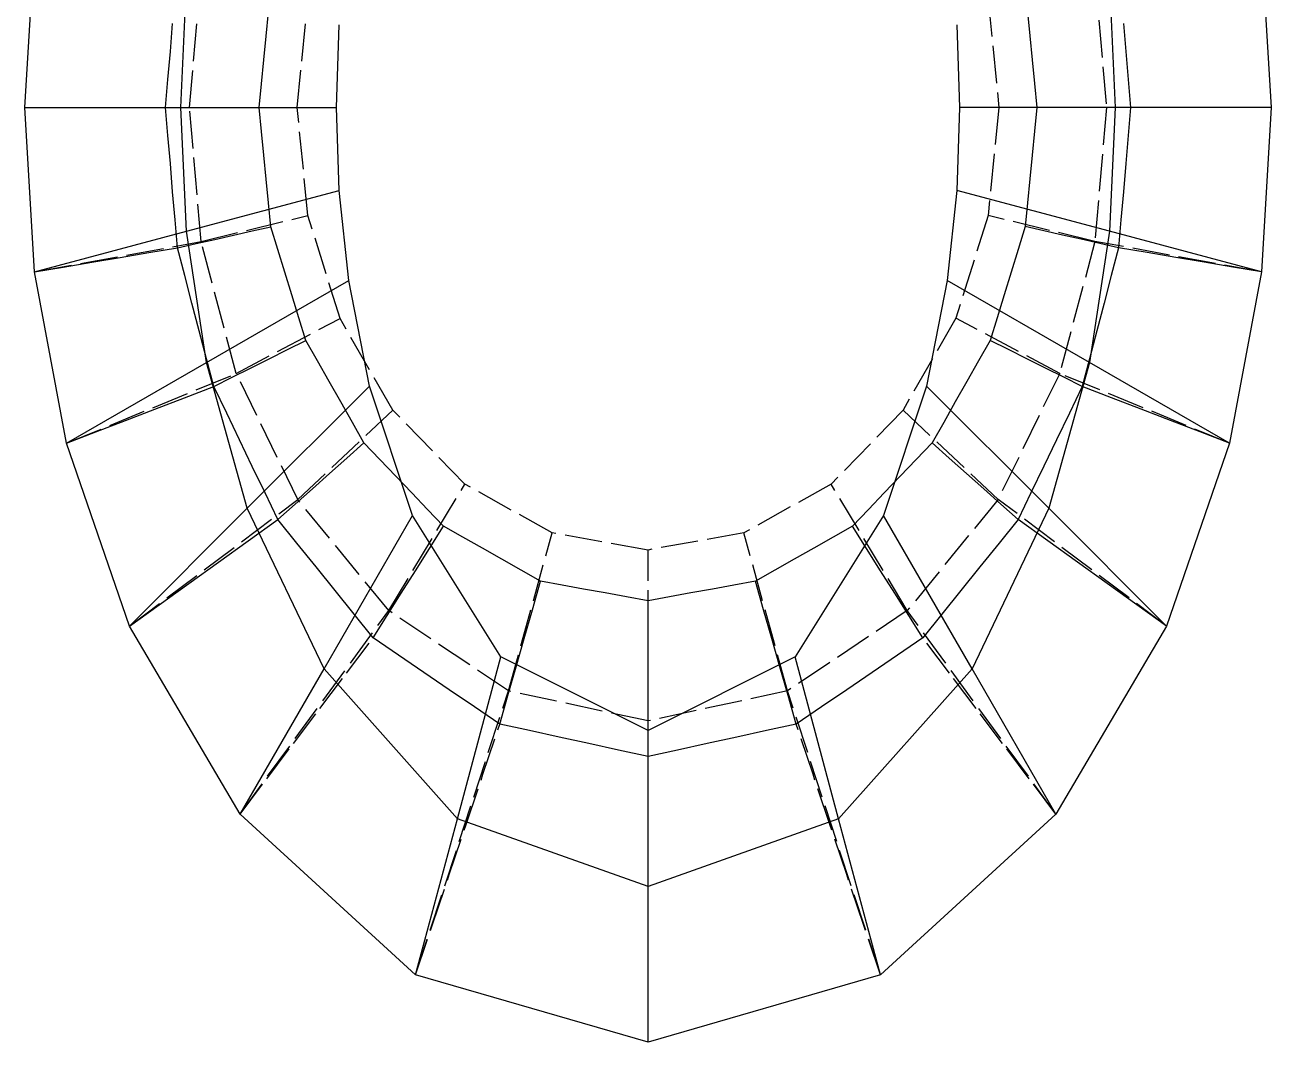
# Model space of a CAD drawing. Header units: millimetres. Extents: x -100 to 100, y -150 to 150.
# Drawn here: x -100 to 100, y -150 to 13.3 of the extents above; entities that cross this region are included whole.
import ezdxf

# ---------------------------------------------------------------- set-up
doc = ezdxf.new("R2010")
doc.units = ezdxf.units.MM
doc.header["$LTSCALE"] = 0.5
doc.linetypes.add('ACAD_ISO02W100', pattern=[15, 12, -3])
for name, color, linetype in [('FRAMES', 1, 'ACAD_ISO02W100'), ('inner_down', 3, 'Continuous'), ('inner_upper', 2, 'Continuous'), ('mid_down', 6, 'Continuous'), ('mid_upper', 5, 'Continuous'), ('perimeter', 1, 'Continuous'), ('radius_down', 8, 'Continuous'), ('radius_upper', 4, 'Continuous'), ('radius_web', 7, 'Continuous')]:
    doc.layers.add(name, color=color, linetype=linetype)
doc.layers.get('0').off()

# ---------------------------------------------------------------- blocks, each defined once
blk = doc.blocks.new('sap0ut')
at = {"layer": 'FRAMES'}
for p, q in [((-73.57, 0.01, -11.93), (-71.73, 21.5, -11.93)), ((-73.57, 0.01, -0.45), (-71.73, 21.5, -0.45)), ((71.74, 21.51, -11.93), (73.57, 0.02, -11.93)), ((71.74, 21.51, -0.45), (73.57, 0.02, -0.45)), ((-56.3, 0.02, -16.07), (-54.57, 17.36, -16.07)), ((-56.3, 0.02, -0.43), (-54.57, 17.36, -0.43)), ((54.59, 17.37, -16.07), (56.31, 0.03, -16.07)), ((54.59, 17.37, -0.43), (56.31, 0.03, -0.43)), ((-100, 0), (-73.57, 0.01, -11.93)), ((-100, 0), (-73.57, 0.01, -0.45)), ((-73.57, 0.01, -11.93), (-56.3, 0.02, -16.07)), ((-73.57, 0.01, -0.45), (-56.3, 0.02, -0.43)), ((-71.73, -21.48, -11.93), (-73.57, 0.01, -11.93)), ((-71.73, -21.48, -0.45), (-73.57, 0.01, -0.45)), ((-73.57, 0.01, -11.93), (-73.57, 0.01, -0.45)), ((-54.57, -17.32, -16.07), (-56.3, 0.02, -16.07)), ((-54.57, -17.32, -0.43), (-56.3, 0.02, -0.43)), ((-56.3, 0.02, -16.07), (-56.3, 0.02, -0.43)), ((56.31, 0.03, -16.07), (54.58, -17.31, -16.07)), ((56.31, 0.03, -0.43), (54.58, -17.31, -0.43)), ((73.57, 0.02, -11.93), (56.31, 0.03, -16.07)), ((56.31, 0.03, -16.07), (56.31, 0.03, -0.43)), ((73.57, 0.02, -0.45), (56.31, 0.03, -0.43)), ((73.57, 0.02, -11.93), (71.74, -21.47, -11.93)), ((73.57, 0.02, -0.45), (71.74, -21.47, -0.45)), ((100, 0), (73.57, 0.02, -11.93)), ((73.57, 0.02, -11.93), (73.57, 0.02, -0.45)), ((100, 0), (73.57, 0.02, -0.45)), ((-71.73, -21.48, -11.93), (-54.57, -17.32, -16.07)), ((-71.73, -21.48, -0.45), (-54.57, -17.32, -0.43)), ((-49.42, -33.83, -16.07), (-54.57, -17.32, -16.07)), ((-49.42, -33.83, -0.43), (-54.57, -17.32, -0.43)), ((-54.57, -17.32, -16.07), (-54.57, -17.32, -0.43)), ((54.58, -17.31, -16.07), (49.42, -33.82, -16.07)), ((54.58, -17.31, -0.43), (49.42, -33.82, -0.43)), ((71.74, -21.47, -11.93), (54.58, -17.31, -16.07)), ((54.58, -17.31, -16.07), (54.58, -17.31, -0.43)), ((71.74, -21.47, -0.45), (54.58, -17.31, -0.43)), ((-98.44, -26.38), (-71.73, -21.48, -11.93)), ((-98.44, -26.38), (-71.73, -21.48, -0.45)), ((-66.08, -42.66, -11.93), (-71.73, -21.48, -11.93)), ((-66.08, -42.66, -0.45), (-71.73, -21.48, -0.45)), ((-71.73, -21.48, -11.93), (-71.73, -21.48, -0.45)), ((71.74, -21.47, -11.93), (66.08, -42.66, -11.93)), ((71.74, -21.47, -0.45), (66.08, -42.66, -0.45)), ((98.44, -26.38), (71.74, -21.47, -11.93)), ((71.74, -21.47, -11.93), (71.74, -21.47, -0.45)), ((98.44, -26.38), (71.74, -21.47, -0.45)), ((-66.08, -42.66, -11.93), (-49.42, -33.83, -16.07)), ((-66.08, -42.66, -0.45), (-49.42, -33.83, -0.43)), ((-40.93, -48.57, -16.07), (-49.42, -33.83, -16.07)), ((-40.93, -48.57, -0.43), (-49.42, -33.83, -0.43)), ((-49.42, -33.83, -16.07), (-49.42, -33.83, -0.43)), ((49.42, -33.82, -16.07), (40.93, -48.57, -16.07)), ((49.42, -33.82, -0.43), (40.93, -48.57, -0.43)), ((66.08, -42.66, -11.93), (49.42, -33.82, -16.07)), ((49.42, -33.82, -16.07), (49.42, -33.82, -0.43)), ((66.08, -42.66, -0.45), (49.42, -33.82, -0.43)), ((-93.33, -53.88), (-66.08, -42.66, -11.93)), ((-93.33, -53.88), (-66.08, -42.66, -0.45)), ((-56.2, -62.9, -11.93), (-66.08, -42.66, -11.93)), ((-56.2, -62.9, -0.45), (-66.08, -42.66, -0.45)), ((-66.08, -42.66, -11.93), (-66.08, -42.66, -0.45)), ((66.08, -42.66, -11.93), (56.2, -62.89, -11.93)), ((66.08, -42.66, -0.45), (56.2, -62.89, -0.45)), ((93.33, -53.88), (66.08, -42.66, -11.93)), ((66.08, -42.66, -11.93), (66.08, -42.66, -0.45)), ((93.33, -53.88), (66.08, -42.66, -0.45)), ((-56.2, -62.9, -11.93), (-40.93, -48.57, -16.07)), ((-56.2, -62.9, -0.45), (-40.93, -48.57, -0.43)), ((-29.38, -60.44, -16.07), (-40.93, -48.57, -16.07)), ((-29.38, -60.44, -0.43), (-40.93, -48.57, -0.43)), ((-40.93, -48.57, -16.07), (-40.93, -48.57, -0.43)), ((40.93, -48.57, -16.07), (29.39, -60.44, -16.07)), ((40.93, -48.57, -0.43), (29.39, -60.44, -0.43)), ((56.2, -62.89, -11.93), (40.93, -48.57, -16.07)), ((40.93, -48.57, -16.07), (40.93, -48.57, -0.43)), ((56.2, -62.89, -0.45), (40.93, -48.57, -0.43)), ((-41.61, -80.74, -11.93), (-29.38, -60.44, -16.07)), ((-41.61, -80.74, -0.45), (-29.38, -60.44, -0.43)), ((-15.39, -68.26, -16.07), (-29.38, -60.44, -16.07)), ((-15.39, -68.26, -0.43), (-29.38, -60.44, -0.43)), ((-29.38, -60.44, -16.07), (-29.38, -60.44, -0.43)), ((29.39, -60.44, -16.07), (15.39, -68.26, -16.07)), ((29.39, -60.44, -0.43), (15.39, -68.26, -0.43)), ((41.62, -80.73, -11.93), (29.39, -60.44, -16.07)), ((29.39, -60.44, -16.07), (29.39, -60.44, -0.43)), ((41.62, -80.73, -0.45), (29.39, -60.44, -0.43)), ((-83.21, -83.21), (-56.2, -62.9, -11.93)), ((-83.21, -83.21), (-56.2, -62.9, -0.45)), ((-41.61, -80.74, -11.93), (-56.2, -62.9, -11.93)), ((-41.61, -80.74, -0.45), (-56.2, -62.9, -0.45)), ((-56.2, -62.9, -11.93), (-56.2, -62.9, -0.45)), ((56.2, -62.89, -11.93), (41.62, -80.73, -11.93)), ((56.2, -62.89, -0.45), (41.62, -80.73, -0.45)), ((83.21, -83.21), (56.2, -62.89, -11.93)), ((56.2, -62.89, -11.93), (56.2, -62.89, -0.45)), ((83.21, -83.21), (56.2, -62.89, -0.45)), ((-22.39, -93.63, -11.93), (-15.39, -68.26, -16.07)), ((-22.39, -93.63, -0.45), (-15.39, -68.26, -0.43)), ((0, -71.01, -16.07), (-15.39, -68.26, -16.07)), ((0, -71.01, -0.43), (-15.39, -68.26, -0.43)), ((-15.39, -68.26, -16.07), (-15.39, -68.26, -0.43)), ((15.39, -68.26, -16.07), (0, -71.01, -16.07)), ((15.39, -68.26, -0.43), (0, -71.01, -0.43)), ((22.39, -93.63, -11.93), (15.39, -68.26, -16.07)), ((15.39, -68.26, -16.07), (15.39, -68.26, -0.43)), ((22.39, -93.63, -0.45), (15.39, -68.26, -0.43)), ((0, -98.45, -11.93), (0, -71.01, -16.07)), ((0, -71.01, -16.07), (0, -71.01, -0.43)), ((0, -98.45, -0.45), (0, -71.01, -0.43)), ((-65.47, -113.39), (-41.61, -80.74, -11.93)), ((-65.47, -113.39), (-41.61, -80.74, -0.45)), ((-22.39, -93.63, -11.93), (-41.61, -80.74, -11.93)), ((-22.39, -93.63, -0.45), (-41.61, -80.74, -0.45)), ((-41.61, -80.74, -11.93), (-41.61, -80.74, -0.45)), ((41.62, -80.73, -11.93), (22.39, -93.63, -11.93)), ((41.62, -80.73, -0.45), (22.39, -93.63, -0.45)), ((65.47, -113.39), (41.62, -80.73, -11.93)), ((41.62, -80.73, -11.93), (41.62, -80.73, -0.45)), ((65.47, -113.39), (41.62, -80.73, -0.45)), ((-37.29, -139.18), (-22.39, -93.63, -11.93)), ((-37.29, -139.18), (-22.39, -93.63, -0.45)), ((0, -98.45, -11.93), (-22.39, -93.63, -11.93)), ((0, -98.45, -0.45), (-22.39, -93.63, -0.45)), ((-22.39, -93.63, -11.93), (-22.39, -93.63, -0.45)), ((22.39, -93.63, -11.93), (0, -98.45, -11.93)), ((22.39, -93.63, -0.45), (0, -98.45, -0.45)), ((37.29, -139.18), (22.39, -93.63, -11.93)), ((22.39, -93.63, -11.93), (22.39, -93.63, -0.45)), ((37.29, -139.18), (22.39, -93.63, -0.45)), ((0, -150), (0, -98.45, -11.93)), ((0, -98.45, -11.93), (0, -98.45, -0.45)), ((0, -150), (0, -98.45, -0.45))]:
    blk.add_line(p, q, dxfattribs=at)
blk = doc.blocks.new('found_self_weight')
at = {"layer": 'FRAMES', "color": 3}
for p, q in [((-61.28, 11.49, -11.06), (-60.91, 15.31, -11.05)), ((-61.28, 11.49, 0.75), (-60.91, 15.31, 0.76)), ((60.92, 15.33, -11.05), (61.29, 11.5, -11.06)), ((60.92, 15.33, 0.76), (61.29, 11.5, 0.75)), ((-76.66, 9.01, -6.87), (-76.29, 13.51, -6.88)), ((-76.66, 9.01, 0.41), (-76.29, 13.51, 0.41)), ((76.29, 13.52, -6.88), (76.67, 9.02, -6.87)), ((76.29, 13.52, 0.41), (76.67, 9.02, 0.41)), ((-61.66, 7.66, -11.06), (-61.28, 11.49, -11.06)), ((-61.66, 7.66, 0.75), (-61.28, 11.49, 0.75)), ((61.29, 11.5, -11.06), (61.67, 7.68, -11.06)), ((61.29, 11.5, 0.75), (61.67, 7.68, 0.75)), ((-77.04, 4.51, -6.86), (-76.66, 9.01, -6.87)), ((-77.04, 4.51, 0.43), (-76.66, 9.01, 0.41)), ((76.67, 9.02, -6.87), (77.05, 4.52, -6.86)), ((76.67, 9.02, 0.41), (77.05, 4.52, 0.43)), ((-62.03, 3.84, -11.05), (-61.66, 7.66, -11.06)), ((-62.03, 3.84, 0.76), (-61.66, 7.66, 0.75)), ((61.67, 7.68, -11.06), (62.04, 3.85, -11.05)), ((61.67, 7.68, 0.75), (62.04, 3.85, 0.76)), ((-77.42, 0.01, -6.83), (-77.04, 4.51, -6.86)), ((-77.42, 0.01, 0.45), (-77.04, 4.51, 0.43)), ((77.05, 4.52, -6.86), (77.43, 0.02, -6.83)), ((77.05, 4.52, 0.43), (77.43, 0.02, 0.45)), ((-62.41, 0.01, -11.02), (-62.03, 3.84, -11.05)), ((-62.41, 0.01, 0.78), (-62.03, 3.84, 0.76)), ((62.04, 3.85, -11.05), (62.42, 0.03, -11.02)), ((62.04, 3.85, 0.76), (62.42, 0.03, 0.78)), ((-100, 0), (-95.48, 0, -1.39)), ((-100, 0), (-95.48, 0, 0.07)), ((-95.48, 0, -1.39), (-90.97, 0, -2.76)), ((-95.48, 0, 0.07), (-90.97, 0, 0.15)), ((-90.97, 0, -2.76), (-86.45, 0, -4.13)), ((-90.97, 0, 0.15), (-86.45, 0, 0.24)), ((-86.45, 0, -4.13), (-81.94, 0.01, -5.48)), ((-86.45, 0, 0.24), (-81.94, 0.01, 0.34)), ((-81.94, 0.01, -5.48), (-77.42, 0.01, -6.83)), ((-81.94, 0.01, 0.34), (-77.42, 0.01, 0.45)), ((-77.42, 0.01, -6.83), (-77.42, 0.01, 0.45)), ((-77.42, 0.01, -6.83), (-74.42, 0.01, -7.68)), ((-77.04, -4.49, -6.86), (-77.42, 0.01, -6.83)), ((-77.04, -4.49, 0.43), (-77.42, 0.01, 0.45)), ((-77.42, 0.01, 0.45), (-74.42, 0.01, 0.5)), ((-74.42, 0.01, -7.68), (-71.42, 0.01, -8.53)), ((-74.42, 0.01, 0.5), (-71.42, 0.01, 0.56)), ((-71.42, 0.01, -8.53), (-68.41, 0.01, -9.36)), ((-71.42, 0.01, 0.56), (-68.41, 0.01, 0.63)), ((-68.41, 0.01, -9.36), (-65.41, 0.01, -10.19)), ((-68.41, 0.01, 0.63), (-65.41, 0.01, 0.7)), ((-65.41, 0.01, -10.19), (-62.41, 0.01, -11.02)), ((-65.41, 0.01, 0.7), (-62.41, 0.01, 0.78)), ((-62.41, 0.01, -11.02), (-62.41, 0.01, 0.78)), ((-62.03, -3.81, -11.05), (-62.41, 0.01, -11.02)), ((-62.03, -3.81, 0.76), (-62.41, 0.01, 0.78)), ((62.42, 0.03, -11.02), (62.04, -3.8, -11.05)), ((62.42, 0.03, 0.78), (62.04, -3.8, 0.76)), ((62.42, 0.03, -11.02), (62.42, 0.03, 0.78)), ((65.42, 0.02, -10.2), (62.42, 0.03, -11.02)), ((65.42, 0.02, 0.7), (62.42, 0.03, 0.78)), ((68.42, 0.02, -9.36), (65.42, 0.02, -10.2)), ((68.42, 0.02, 0.63), (65.42, 0.02, 0.7)), ((71.42, 0.02, -8.53), (68.42, 0.02, -9.36)), ((71.42, 0.02, 0.56), (68.42, 0.02, 0.63)), ((74.43, 0.02, -7.68), (71.42, 0.02, -8.53)), ((74.43, 0.02, 0.5), (71.42, 0.02, 0.56)), ((77.43, 0.02, -6.83), (74.43, 0.02, -7.68)), ((77.43, 0.02, 0.45), (74.43, 0.02, 0.5)), ((77.43, 0.02, -6.83), (77.05, -4.49, -6.86)), ((77.43, 0.02, 0.45), (77.05, -4.49, 0.43)), ((77.43, 0.02, -6.83), (77.43, 0.02, 0.45)), ((81.94, 0.01, -5.48), (77.43, 0.02, -6.83)), ((81.94, 0.01, 0.34), (77.43, 0.02, 0.45)), ((86.46, 0.01, -4.13), (81.94, 0.01, -5.48)), ((86.46, 0.01, 0.24), (81.94, 0.01, 0.34)), ((90.97, 0.01, -2.76), (86.46, 0.01, -4.13)), ((90.97, 0.01, 0.15), (86.46, 0.01, 0.24)), ((95.49, 0, -1.39), (90.97, 0.01, -2.76)), ((95.49, 0, 0.07), (90.97, 0.01, 0.15)), ((100, 0), (95.49, 0, -1.39)), ((100, 0), (95.49, 0, 0.07)), ((-61.66, -7.63, -11.06), (-62.03, -3.81, -11.05)), ((-61.66, -7.63, 0.75), (-62.03, -3.81, 0.76)), ((62.04, -3.8, -11.05), (61.67, -7.62, -11.06)), ((62.04, -3.8, 0.76), (61.67, -7.62, 0.75)), ((-76.66, -8.99, -6.87), (-77.04, -4.49, -6.86)), ((-76.66, -8.99, 0.41), (-77.04, -4.49, 0.43)), ((77.05, -4.49, -6.86), (76.67, -8.99, -6.87)), ((77.05, -4.49, 0.43), (76.67, -8.99, 0.41)), ((-61.28, -11.46, -11.06), (-61.66, -7.63, -11.06)), ((-61.28, -11.46, 0.75), (-61.66, -7.63, 0.75)), ((61.67, -7.62, -11.06), (61.29, -11.45, -11.06)), ((61.67, -7.62, 0.75), (61.29, -11.45, 0.75)), ((-76.29, -13.49, -6.88), (-76.66, -8.99, -6.87)), ((-76.29, -13.49, 0.41), (-76.66, -8.99, 0.41)), ((76.67, -8.99, -6.87), (76.29, -13.49, -6.88)), ((76.67, -8.99, 0.41), (76.29, -13.49, 0.41)), ((-60.91, -15.28, -11.05), (-61.28, -11.46, -11.06)), ((-60.91, -15.28, 0.76), (-61.28, -11.46, 0.75)), ((61.29, -11.45, -11.06), (60.92, -15.27, -11.05)), ((61.29, -11.45, 0.75), (60.92, -15.27, 0.76)), ((-75.91, -17.99, -6.86), (-76.29, -13.49, -6.88)), ((-75.91, -17.99, 0.42), (-76.29, -13.49, 0.41)), ((76.29, -13.49, -6.88), (75.91, -17.99, -6.86)), ((76.29, -13.49, 0.41), (75.91, -17.99, 0.42)), ((-60.53, -19.11, -11.02), (-60.91, -15.28, -11.05)), ((-60.53, -19.11, 0.78), (-60.91, -15.28, 0.76)), ((60.92, -15.27, -11.05), (60.54, -19.1, -11.02)), ((60.92, -15.27, 0.76), (60.54, -19.1, 0.78)), ((-75.53, -22.49, -6.83), (-75.91, -17.99, -6.86)), ((-75.53, -22.49, 0.45), (-75.91, -17.99, 0.42)), ((75.91, -17.99, -6.86), (75.53, -22.49, -6.83)), ((75.91, -17.99, 0.42), (75.53, -22.49, 0.45)), ((-66.53, -20.46, -9.37), (-63.53, -19.78, -10.2)), ((-66.53, -20.46, 0.63), (-63.53, -19.78, 0.7)), ((-63.53, -19.78, -10.2), (-60.53, -19.11, -11.02)), ((-63.53, -19.78, 0.7), (-60.53, -19.11, 0.78)), ((-60.53, -19.11, -11.02), (-60.53, -19.11, 0.78)), ((-59.41, -22.76, -11.05), (-60.53, -19.11, -11.02)), ((-59.41, -22.76, 0.76), (-60.53, -19.11, 0.78)), ((60.54, -19.1, -11.02), (59.42, -22.75, -11.05)), ((60.54, -19.1, 0.78), (59.42, -22.75, 0.76)), ((60.54, -19.1, -11.02), (60.54, -19.1, 0.78)), ((63.54, -19.78, -10.2), (60.54, -19.1, -11.02)), ((63.54, -19.78, 0.7), (60.54, -19.1, 0.78)), ((66.54, -20.45, -9.37), (63.54, -19.78, -10.2)), ((66.54, -20.45, 0.63), (63.54, -19.78, 0.7)), ((-75.53, -22.49, -6.83), (-72.53, -21.82, -7.69)), ((-75.53, -22.49, 0.45), (-72.53, -21.82, 0.5)), ((-72.53, -21.82, -7.69), (-69.53, -21.14, -8.53)), ((-72.53, -21.82, 0.5), (-69.53, -21.14, 0.56)), ((-69.53, -21.14, -8.53), (-66.53, -20.46, -9.37)), ((-69.53, -21.14, 0.56), (-66.53, -20.46, 0.63)), ((69.54, -21.13, -8.53), (66.54, -20.45, -9.37)), ((69.54, -21.13, 0.56), (66.54, -20.45, 0.63)), ((72.54, -21.81, -7.69), (69.54, -21.13, -8.53)), ((72.54, -21.81, 0.5), (69.54, -21.13, 0.56)), ((75.53, -22.49, -6.83), (72.54, -21.81, -7.69)), ((75.53, -22.49, 0.45), (72.54, -21.81, 0.5)), ((-84.69, -24.05, -4.13), (-80.11, -23.27, -5.49)), ((-84.69, -24.05, 0.24), (-80.11, -23.27, 0.34)), ((-80.11, -23.27, -5.49), (-75.53, -22.49, -6.83)), ((-80.11, -23.27, 0.34), (-75.53, -22.49, 0.45)), ((-75.53, -22.49, -6.83), (-75.53, -22.49, 0.45)), ((-74.36, -26.95, -6.87), (-75.53, -22.49, -6.83)), ((-74.36, -26.95, 0.42), (-75.53, -22.49, 0.45)), ((-58.28, -26.42, -11.06), (-59.41, -22.76, -11.05)), ((-58.28, -26.42, 0.75), (-59.41, -22.76, 0.76)), ((59.42, -22.75, -11.05), (58.29, -26.41, -11.06)), ((59.42, -22.75, 0.76), (58.29, -26.41, 0.75)), ((75.53, -22.49, -6.83), (74.36, -26.94, -6.87)), ((75.53, -22.49, 0.45), (74.36, -26.94, 0.42)), ((75.53, -22.49, -6.83), (75.53, -22.49, 0.45)), ((80.12, -23.27, -5.49), (75.53, -22.49, -6.83)), ((80.12, -23.27, 0.34), (75.53, -22.49, 0.45)), ((84.7, -24.04, -4.13), (80.12, -23.27, -5.49)), ((84.7, -24.04, 0.24), (80.12, -23.27, 0.34)), ((-98.44, -26.38), (-93.86, -25.6, -1.39)), ((-98.44, -26.38), (-93.86, -25.6, 0.07)), ((-93.86, -25.6, -1.39), (-89.28, -24.82, -2.77)), ((-93.86, -25.6, 0.07), (-89.28, -24.82, 0.15)), ((-89.28, -24.82, -2.77), (-84.69, -24.05, -4.13)), ((-89.28, -24.82, 0.15), (-84.69, -24.05, 0.24)), ((89.28, -24.82, -2.77), (84.7, -24.04, -4.13)), ((89.28, -24.82, 0.15), (84.7, -24.04, 0.24)), ((93.86, -25.6, -1.39), (89.28, -24.82, -2.77)), ((93.86, -25.6, 0.07), (89.28, -24.82, 0.15)), ((98.44, -26.38), (93.86, -25.6, -1.39)), ((98.44, -26.38), (93.86, -25.6, 0.07)), ((-73.19, -31.4, -6.89), (-74.36, -26.95, -6.87)), ((-73.19, -31.4, 0.41), (-74.36, -26.95, 0.42)), ((-57.16, -30.07, -11.06), (-58.28, -26.42, -11.06)), ((-57.16, -30.07, 0.75), (-58.28, -26.42, 0.75)), ((58.29, -26.41, -11.06), (57.16, -30.06, -11.07)), ((58.29, -26.41, 0.75), (57.16, -30.06, 0.75)), ((74.36, -26.94, -6.87), (73.19, -31.39, -6.89)), ((74.36, -26.94, 0.42), (73.19, -31.39, 0.41)), ((-72.02, -35.85, -6.89), (-73.19, -31.4, -6.89)), ((-72.02, -35.85, 0.4), (-73.19, -31.4, 0.41)), ((-56.03, -33.72, -11.05), (-57.16, -30.07, -11.06)), ((-56.03, -33.72, 0.76), (-57.16, -30.07, 0.75)), ((57.16, -30.06, -11.07), (56.04, -33.72, -11.05)), ((57.16, -30.06, 0.75), (56.04, -33.72, 0.76)), ((73.19, -31.39, -6.89), (72.02, -35.84, -6.89)), ((73.19, -31.39, 0.41), (72.02, -35.84, 0.4)), ((-54.91, -37.38, -11.03), (-56.03, -33.72, -11.05)), ((-54.91, -37.38, 0.78), (-56.03, -33.72, 0.76)), ((56.04, -33.72, -11.05), (54.91, -37.37, -11.03)), ((56.04, -33.72, 0.76), (54.91, -37.37, 0.78)), ((-70.85, -40.3, -6.88), (-72.02, -35.85, -6.89)), ((-70.85, -40.3, 0.41), (-72.02, -35.85, 0.4)), ((72.02, -35.84, -6.89), (70.85, -40.3, -6.88)), ((72.02, -35.84, 0.4), (70.85, -40.3, 0.41)), ((-57.86, -38.85, -10.21), (-54.91, -37.38, -11.03)), ((-57.86, -38.85, 0.69), (-54.91, -37.38, 0.78)), ((-54.91, -37.38, -11.03), (-54.91, -37.38, 0.78)), ((-53.04, -40.67, -11.05), (-54.91, -37.38, -11.03)), ((-53.04, -40.67, 0.76), (-54.91, -37.38, 0.78)), ((54.91, -37.37, -11.03), (53.05, -40.66, -11.05)), ((54.91, -37.37, 0.78), (53.05, -40.66, 0.76)), ((54.91, -37.37, -11.03), (54.91, -37.37, 0.78)), ((57.87, -38.85, -10.21), (54.91, -37.37, -11.03)), ((57.87, -38.85, 0.69), (54.91, -37.37, 0.78)), ((-60.82, -40.33, -9.38), (-57.86, -38.85, -10.21)), ((-60.82, -40.33, 0.62), (-57.86, -38.85, 0.69)), ((60.82, -40.32, -9.38), (57.87, -38.85, -10.21)), ((60.82, -40.32, 0.62), (57.87, -38.85, 0.69)), ((-69.68, -44.75, -6.85), (-70.85, -40.3, -6.88)), ((-69.68, -44.75, 0.43), (-70.85, -40.3, 0.41)), ((-66.73, -43.28, -7.7), (-63.77, -41.8, -8.54)), ((-66.73, -43.28, 0.49), (-63.77, -41.8, 0.55)), ((-63.77, -41.8, -8.54), (-60.82, -40.33, -9.38)), ((-63.77, -41.8, 0.55), (-60.82, -40.33, 0.62)), ((-51.18, -43.95, -11.07), (-53.04, -40.67, -11.05)), ((-51.18, -43.95, 0.74), (-53.04, -40.67, 0.76)), ((53.05, -40.66, -11.05), (51.19, -43.95, -11.07)), ((53.05, -40.66, 0.76), (51.19, -43.95, 0.74)), ((63.78, -41.8, -8.55), (60.82, -40.32, -9.38)), ((63.78, -41.8, 0.55), (60.82, -40.32, 0.62)), ((66.73, -43.27, -7.7), (63.78, -41.8, -8.55)), ((66.73, -43.27, 0.49), (63.78, -41.8, 0.55)), ((70.85, -40.3, -6.88), (69.68, -44.75, -6.85)), ((70.85, -40.3, 0.41), (69.68, -44.75, 0.43)), ((-69.68, -44.75, -6.85), (-66.73, -43.28, -7.7)), ((-69.68, -44.75, 0.43), (-66.73, -43.28, 0.49)), ((-49.32, -47.24, -11.07), (-51.18, -43.95, -11.07)), ((-49.32, -47.24, 0.74), (-51.18, -43.95, 0.74)), ((51.19, -43.95, -11.07), (49.32, -47.23, -11.07)), ((51.19, -43.95, 0.74), (49.32, -47.23, 0.74)), ((69.68, -44.75, -6.85), (66.73, -43.27, -7.7)), ((69.68, -44.75, 0.43), (66.73, -43.27, 0.49)), ((-74.41, -46.58, -5.51), (-69.68, -44.75, -6.85)), ((-74.41, -46.58, 0.33), (-69.68, -44.75, 0.43)), ((-69.68, -44.75, -6.85), (-69.68, -44.75, 0.43)), ((-67.62, -49.03, -6.89), (-69.68, -44.75, -6.85)), ((-67.62, -49.03, 0.41), (-69.68, -44.75, 0.43)), ((69.68, -44.75, -6.85), (67.63, -49.02, -6.89)), ((69.68, -44.75, 0.43), (67.63, -49.02, 0.41)), ((69.68, -44.75, -6.85), (69.68, -44.75, 0.43)), ((74.41, -46.57, -5.51), (69.68, -44.75, -6.85)), ((74.41, -46.57, 0.33), (69.68, -44.75, 0.43)), ((-79.14, -48.4, -4.15), (-74.41, -46.58, -5.51)), ((-79.14, -48.4, 0.23), (-74.41, -46.58, 0.33)), ((-47.45, -50.52, -11.06), (-49.32, -47.24, -11.07)), ((-47.45, -50.52, 0.75), (-49.32, -47.24, 0.74)), ((49.32, -47.23, -11.07), (47.46, -50.52, -11.06)), ((49.32, -47.23, 0.74), (47.46, -50.52, 0.75)), ((79.14, -48.4, -4.15), (74.41, -46.57, -5.51)), ((79.14, -48.4, 0.23), (74.41, -46.57, 0.33)), ((-83.87, -50.23, -2.78), (-79.14, -48.4, -4.15)), ((-83.87, -50.23, 0.14), (-79.14, -48.4, 0.23)), ((-65.57, -53.3, -6.91), (-67.62, -49.03, -6.89)), ((-65.57, -53.3, 0.39), (-67.62, -49.03, 0.41)), ((67.63, -49.02, -6.89), (65.57, -53.3, -6.91)), ((67.63, -49.02, 0.41), (65.57, -53.3, 0.39)), ((83.87, -50.23, -2.78), (79.14, -48.4, -4.15)), ((83.87, -50.23, 0.14), (79.14, -48.4, 0.23)), ((-88.6, -52.06, -1.39), (-83.87, -50.23, -2.78)), ((-88.6, -52.06, 0.07), (-83.87, -50.23, 0.14)), ((-45.59, -53.81, -11.03), (-47.45, -50.52, -11.06)), ((-45.59, -53.81, 0.77), (-47.45, -50.52, 0.75)), ((47.46, -50.52, -11.06), (45.6, -53.81, -11.03)), ((47.46, -50.52, 0.75), (45.6, -53.81, 0.77)), ((88.6, -52.05, -1.39), (83.87, -50.23, -2.78)), ((88.6, -52.05, 0.07), (83.87, -50.23, 0.14)), ((-93.33, -53.88), (-88.6, -52.06, -1.39)), ((-93.33, -53.88), (-88.6, -52.06, 0.07)), ((-63.51, -57.58, -6.91), (-65.57, -53.3, -6.91)), ((-63.51, -57.58, 0.39), (-65.57, -53.3, 0.39)), ((-48.35, -56.27, -10.22), (-45.59, -53.81, -11.03)), ((-48.35, -56.27, 0.69), (-45.59, -53.81, 0.77)), ((-45.59, -53.81, -11.03), (-45.59, -53.81, 0.77)), ((-43.04, -56.48, -11.06), (-45.59, -53.81, -11.03)), ((-43.04, -56.48, 0.75), (-45.59, -53.81, 0.77)), ((45.6, -53.81, -11.03), (43.04, -56.48, -11.06)), ((45.6, -53.81, 0.77), (43.04, -56.48, 0.75)), ((45.6, -53.81, -11.03), (45.6, -53.81, 0.77)), ((48.36, -56.27, -10.22), (45.6, -53.81, -11.03)), ((48.36, -56.27, 0.69), (45.6, -53.81, 0.77)), ((65.57, -53.3, -6.91), (63.51, -57.57, -6.91)), ((65.57, -53.3, 0.39), (63.51, -57.57, 0.39)), ((93.33, -53.88), (88.6, -52.05, -1.39)), ((93.33, -53.88), (88.6, -52.05, 0.07)), ((-61.45, -61.85, -6.9), (-63.51, -57.58, -6.91)), ((-61.45, -61.85, 0.4), (-63.51, -57.58, 0.39)), ((-51.11, -58.74, -9.4), (-48.35, -56.27, -10.22)), ((-51.11, -58.74, 0.61), (-48.35, -56.27, 0.69)), ((-40.48, -59.15, -11.07), (-43.04, -56.48, -11.06)), ((-40.48, -59.15, 0.74), (-43.04, -56.48, 0.75)), ((43.04, -56.48, -11.06), (40.49, -59.15, -11.07)), ((43.04, -56.48, 0.75), (40.49, -59.15, 0.74)), ((51.12, -58.73, -9.4), (48.36, -56.27, -10.22)), ((51.12, -58.73, 0.61), (48.36, -56.27, 0.69)), ((63.51, -57.57, -6.91), (61.46, -61.85, -6.9)), ((63.51, -57.57, 0.39), (61.46, -61.85, 0.39)), ((-53.87, -61.2, -8.57), (-51.11, -58.74, -9.4)), ((-53.87, -61.2, 0.53), (-51.11, -58.74, 0.61)), ((-37.93, -61.82, -11.07), (-40.48, -59.15, -11.07)), ((-37.93, -61.82, 0.74), (-40.48, -59.15, 0.74)), ((40.49, -59.15, -11.07), (37.93, -61.82, -11.07)), ((40.49, -59.15, 0.74), (37.93, -61.82, 0.74)), ((53.88, -61.2, -8.57), (51.12, -58.73, -9.4)), ((53.88, -61.2, 0.53), (51.12, -58.73, 0.61)), ((-59.4, -66.13, -6.88), (-61.45, -61.85, -6.9)), ((-59.4, -66.13, 0.42), (-61.45, -61.85, 0.4)), ((-56.64, -63.66, -7.73), (-53.87, -61.2, -8.57)), ((-56.64, -63.66, 0.47), (-53.87, -61.2, 0.53)), ((-35.38, -64.49, -11.06), (-37.93, -61.82, -11.07)), ((-35.38, -64.49, 0.75), (-37.93, -61.82, 0.74)), ((37.93, -61.82, -11.07), (35.38, -64.49, -11.06)), ((37.93, -61.82, 0.74), (35.38, -64.49, 0.75)), ((56.64, -63.66, -7.73), (53.88, -61.2, -8.57)), ((56.64, -63.66, 0.47), (53.88, -61.2, 0.53)), ((61.46, -61.85, -6.9), (59.4, -66.12, -6.88)), ((61.46, -61.85, 0.39), (59.4, -66.12, 0.42)), ((-59.4, -66.13, -6.88), (-56.64, -63.66, -7.73)), ((-59.4, -66.13, 0.42), (-56.64, -63.66, 0.47)), ((59.4, -66.12, -6.88), (56.64, -63.66, -7.73)), ((59.4, -66.12, 0.42), (56.64, -63.66, 0.47)), ((-32.82, -67.16, -11.04), (-35.38, -64.49, -11.06)), ((-32.82, -67.16, 0.77), (-35.38, -64.49, 0.75)), ((35.38, -64.49, -11.06), (32.82, -67.16, -11.04)), ((35.38, -64.49, 0.75), (32.82, -67.16, 0.77)), ((-64.16, -69.54, -5.53), (-59.4, -66.13, -6.88)), ((-64.16, -69.54, 0.31), (-59.4, -66.13, 0.42)), ((-59.4, -66.13, -6.88), (-59.4, -66.13, 0.42)), ((-56.34, -69.93, -6.92), (-59.4, -66.13, -6.88)), ((-56.34, -69.93, 0.39), (-59.4, -66.13, 0.42)), ((-35.08, -70.75, -10.23), (-32.82, -67.16, -11.04)), ((-35.08, -70.75, 0.68), (-32.82, -67.16, 0.77)), ((-32.82, -67.16, -11.04), (-32.82, -67.16, 0.77)), ((-29.7, -68.93, -11.06), (-32.82, -67.16, -11.04)), ((-29.7, -68.93, 0.75), (-32.82, -67.16, 0.77)), ((32.82, -67.16, -11.04), (29.71, -68.93, -11.06)), ((32.82, -67.16, 0.77), (29.71, -68.93, 0.75)), ((32.82, -67.16, -11.04), (32.82, -67.16, 0.77)), ((35.08, -70.75, -10.23), (32.82, -67.16, -11.04)), ((35.08, -70.75, 0.68), (32.82, -67.16, 0.77)), ((59.4, -66.12, -6.88), (56.34, -69.92, -6.92)), ((59.4, -66.12, 0.42), (56.34, -69.92, 0.39)), ((59.4, -66.12, -6.88), (59.4, -66.12, 0.42)), ((64.16, -69.54, -5.53), (59.4, -66.12, -6.88)), ((64.16, -69.54, 0.31), (59.4, -66.12, 0.42)), ((-68.92, -72.96, -4.17), (-64.16, -69.54, -5.53)), ((-68.92, -72.96, 0.21), (-64.16, -69.54, 0.31)), ((-53.28, -73.72, -6.94), (-56.34, -69.93, -6.92)), ((-53.28, -73.72, 0.37), (-56.34, -69.93, 0.39)), ((-26.58, -70.71, -11.08), (-29.7, -68.93, -11.06)), ((-26.58, -70.71, 0.74), (-29.7, -68.93, 0.75)), ((29.71, -68.93, -11.06), (26.59, -70.7, -11.08)), ((29.71, -68.93, 0.75), (26.59, -70.7, 0.74)), ((56.34, -69.92, -6.92), (53.28, -73.72, -6.94)), ((56.34, -69.92, 0.39), (53.28, -73.72, 0.37)), ((68.92, -72.96, -4.17), (64.16, -69.54, -5.53)), ((68.92, -72.96, 0.21), (64.16, -69.54, 0.31)), ((-37.34, -74.35, -9.41), (-35.08, -70.75, -10.23)), ((-37.34, -74.35, 0.59), (-35.08, -70.75, 0.68)), ((-23.47, -72.48, -11.08), (-26.58, -70.71, -11.08)), ((-23.47, -72.48, 0.74), (-26.58, -70.71, 0.74)), ((26.59, -70.7, -11.08), (23.47, -72.48, -11.08)), ((26.59, -70.7, 0.74), (23.47, -72.48, 0.74)), ((37.34, -74.34, -9.41), (35.08, -70.75, -10.23)), ((37.34, -74.34, 0.59), (35.08, -70.75, 0.68)), ((-73.68, -76.37, -2.79), (-68.92, -72.96, -4.17)), ((-73.68, -76.37, 0.13), (-68.92, -72.96, 0.21)), ((-50.22, -77.52, -6.94), (-53.28, -73.72, -6.94)), ((-50.22, -77.52, 0.37), (-53.28, -73.72, 0.37)), ((-20.35, -74.25, -11.06), (-23.47, -72.48, -11.08)), ((-20.35, -74.25, 0.75), (-23.47, -72.48, 0.74)), ((23.47, -72.48, -11.08), (20.35, -74.25, -11.06)), ((23.47, -72.48, 0.74), (20.35, -74.25, 0.75)), ((53.28, -73.72, -6.94), (50.23, -77.52, -6.94)), ((53.28, -73.72, 0.37), (50.23, -77.52, 0.37)), ((73.68, -76.37, -2.79), (68.92, -72.96, -4.17)), ((73.68, -76.37, 0.13), (68.92, -72.96, 0.21)), ((-39.59, -77.94, -8.59), (-37.34, -74.35, -9.41)), ((-39.59, -77.94, 0.52), (-37.34, -74.35, 0.59)), ((-17.23, -76.02, -11.04), (-20.35, -74.25, -11.06)), ((-17.23, -76.02, 0.77), (-20.35, -74.25, 0.75)), ((20.35, -74.25, -11.06), (17.23, -76.02, -11.04)), ((20.35, -74.25, 0.75), (17.23, -76.02, 0.77)), ((39.6, -77.94, -8.59), (37.34, -74.34, -9.41)), ((39.6, -77.94, 0.52), (37.34, -74.34, 0.59)), ((-78.44, -79.79, -1.4), (-73.68, -76.37, -2.79)), ((-78.44, -79.79, 0.06), (-73.68, -76.37, 0.13)), ((-47.17, -81.32, -6.93), (-50.22, -77.52, -6.94)), ((-47.17, -81.32, 0.37), (-50.22, -77.52, 0.37)), ((-41.85, -81.53, -7.75), (-39.59, -77.94, -8.59)), ((-41.85, -81.53, 0.45), (-39.59, -77.94, 0.52)), ((-18.54, -80.61, -10.24), (-17.23, -76.02, -11.04)), ((-18.54, -80.61, 0.67), (-17.23, -76.02, 0.77)), ((-17.23, -76.02, -11.04), (-17.23, -76.02, 0.77)), ((-13.78, -76.65, -11.06), (-17.23, -76.02, -11.04)), ((-13.78, -76.65, 0.75), (-17.23, -76.02, 0.77)), ((-10.34, -77.27, -11.08), (-13.78, -76.65, -11.06)), ((-10.34, -77.27, 0.74), (-13.78, -76.65, 0.75)), ((-6.89, -77.9, -11.08), (-10.34, -77.27, -11.08)), ((-6.89, -77.9, 0.74), (-10.34, -77.27, 0.74)), ((-3.44, -78.52, -11.07), (-6.89, -77.9, -11.08)), ((-3.44, -78.52, 0.75), (-6.89, -77.9, 0.74)), ((6.89, -77.9, -11.08), (3.45, -78.52, -11.07)), ((6.89, -77.9, 0.74), (3.45, -78.52, 0.75)), ((10.34, -77.27, -11.08), (6.89, -77.9, -11.08)), ((10.34, -77.27, 0.74), (6.89, -77.9, 0.74)), ((13.79, -76.65, -11.06), (10.34, -77.27, -11.08)), ((13.79, -76.65, 0.75), (10.34, -77.27, 0.74)), ((17.23, -76.02, -11.04), (13.79, -76.65, -11.06)), ((17.23, -76.02, 0.77), (13.79, -76.65, 0.75)), ((17.23, -76.02, -11.04), (17.23, -76.02, 0.77)), ((18.54, -80.61, -10.24), (17.23, -76.02, -11.04)), ((18.54, -80.61, 0.67), (17.23, -76.02, 0.77)), ((41.85, -81.53, -7.75), (39.6, -77.94, -8.59)), ((41.85, -81.53, 0.45), (39.6, -77.94, 0.52)), ((50.23, -77.52, -6.94), (47.17, -81.32, -6.93)), ((50.23, -77.52, 0.37), (47.17, -81.32, 0.37)), ((78.44, -79.79, -1.4), (73.68, -76.37, -2.79)), ((78.44, -79.79, 0.06), (73.68, -76.37, 0.13)), ((-83.21, -83.21), (-78.44, -79.79, -1.4)), ((-83.21, -83.21), (-78.44, -79.79, 0.06)), ((0, -79.15, -11.04), (-3.44, -78.52, -11.07)), ((0, -79.15, 0.77), (-3.44, -78.52, 0.75)), ((3.45, -78.52, -11.07), (0, -79.15, -11.04)), ((3.45, -78.52, 0.75), (0, -79.15, 0.77)), ((0, -79.15, -11.04), (0, -79.15, 0.77)), ((0, -84.15, -10.24), (0, -79.15, -11.04)), ((0, -84.15, 0.67), (0, -79.15, 0.77)), ((83.21, -83.21), (78.44, -79.79, -1.4)), ((83.21, -83.21), (78.44, -79.79, 0.06)), ((-44.11, -85.12, -6.91), (-47.17, -81.32, -6.93)), ((-44.11, -85.12, 0.4), (-47.17, -81.32, 0.37)), ((-44.11, -85.12, -6.91), (-41.85, -81.53, -7.75)), ((-44.11, -85.12, 0.4), (-41.85, -81.53, 0.45)), ((-19.85, -85.2, -9.43), (-18.54, -80.61, -10.24)), ((-19.85, -85.2, 0.58), (-18.54, -80.61, 0.67)), ((19.86, -85.2, -9.43), (18.54, -80.61, -10.24)), ((19.86, -85.2, 0.58), (18.54, -80.61, 0.67)), ((44.11, -85.12, -6.91), (41.85, -81.53, -7.75)), ((44.11, -85.12, 0.4), (41.85, -81.53, 0.45)), ((47.17, -81.32, -6.93), (44.11, -85.12, -6.91)), ((47.17, -81.32, 0.37), (44.11, -85.12, 0.4)), ((-48.38, -90.78, -5.56), (-44.11, -85.12, -6.91)), ((-48.38, -90.78, 0.29), (-44.11, -85.12, 0.4)), ((-44.11, -85.12, -6.91), (-44.11, -85.12, 0.4)), ((-40.05, -87.89, -6.94), (-44.11, -85.12, -6.91)), ((-40.05, -87.89, 0.37), (-44.11, -85.12, 0.4)), ((-21.17, -89.79, -8.61), (-19.85, -85.2, -9.43)), ((-21.17, -89.79, 0.51), (-19.85, -85.2, 0.58)), ((0, -89.16, -9.43), (0, -84.15, -10.24)), ((0, -89.16, 0.58), (0, -84.15, 0.67)), ((21.17, -89.79, -8.61), (19.86, -85.2, -9.43)), ((21.17, -89.79, 0.51), (19.86, -85.2, 0.58)), ((44.11, -85.12, -6.91), (40.05, -87.89, -6.94)), ((44.11, -85.12, 0.4), (40.05, -87.89, 0.37)), ((44.11, -85.12, -6.91), (44.11, -85.12, 0.4)), ((48.38, -90.77, -5.56), (44.11, -85.12, -6.91)), ((48.38, -90.77, 0.29), (44.11, -85.12, 0.4)), ((-35.98, -90.66, -6.96), (-40.05, -87.89, -6.94)), ((-35.98, -90.66, 0.35), (-40.05, -87.89, 0.37)), ((40.05, -87.89, -6.94), (35.98, -90.66, -6.96)), ((40.05, -87.89, 0.37), (35.98, -90.66, 0.35)), ((-22.48, -94.38, -7.77), (-21.17, -89.79, -8.61)), ((-22.48, -94.38, 0.44), (-21.17, -89.79, 0.51)), ((0, -94.16, -8.61), (0, -89.16, -9.43)), ((0, -94.16, 0.5), (0, -89.16, 0.58)), ((22.48, -94.37, -7.77), (21.17, -89.79, -8.61)), ((22.48, -94.37, 0.44), (21.17, -89.79, 0.51)), ((-52.65, -96.43, -4.19), (-48.38, -90.78, -5.56)), ((-52.65, -96.43, 0.19), (-48.38, -90.78, 0.29)), ((-31.92, -93.43, -6.97), (-35.98, -90.66, -6.96)), ((-31.92, -93.43, 0.35), (-35.98, -90.66, 0.35)), ((35.98, -90.66, -6.96), (31.92, -93.43, -6.97)), ((35.98, -90.66, 0.35), (31.92, -93.43, 0.35)), ((52.65, -96.43, -4.19), (48.38, -90.77, -5.56)), ((52.65, -96.43, 0.19), (48.38, -90.77, 0.29)), ((-27.85, -96.2, -6.96), (-31.92, -93.43, -6.97)), ((-27.85, -96.2, 0.36), (-31.92, -93.43, 0.35)), ((31.92, -93.43, -6.97), (27.86, -96.19, -6.96)), ((31.92, -93.43, 0.35), (27.86, -96.19, 0.36)), ((-23.79, -98.96, -6.93), (-22.48, -94.38, -7.77)), ((-23.79, -98.96, 0.38), (-22.48, -94.38, 0.44)), ((0, -99.16, -7.78), (0, -94.16, -8.61)), ((0, -99.16, 0.43), (0, -94.16, 0.5)), ((23.79, -98.96, -6.93), (22.48, -94.37, -7.77)), ((23.79, -98.96, 0.38), (22.48, -94.37, 0.44)), ((-56.92, -102.08, -2.81), (-52.65, -96.43, -4.19)), ((-56.92, -102.08, 0.12), (-52.65, -96.43, 0.19)), ((-23.79, -98.96, -6.93), (-27.85, -96.2, -6.96)), ((-23.79, -98.96, 0.38), (-27.85, -96.2, 0.36)), ((27.86, -96.19, -6.96), (23.79, -98.96, -6.93)), ((27.86, -96.19, 0.36), (23.79, -98.96, 0.38)), ((56.92, -102.08, -2.81), (52.65, -96.43, -4.19)), ((56.92, -102.08, 0.12), (52.65, -96.43, 0.19)), ((-26.49, -107.01, -5.58), (-23.79, -98.96, -6.93)), ((-26.49, -107.01, 0.27), (-23.79, -98.96, 0.38)), ((-23.79, -98.96, -6.93), (-23.79, -98.96, 0.38)), ((-19.03, -100, -6.96), (-23.79, -98.96, -6.93)), ((-19.03, -100, 0.35), (-23.79, -98.96, 0.38)), ((0, -104.17, -6.94), (0, -99.16, -7.78)), ((0, -104.17, 0.37), (0, -99.16, 0.43)), ((23.79, -98.96, -6.93), (19.03, -100, -6.96)), ((23.79, -98.96, 0.38), (19.03, -100, 0.35)), ((23.79, -98.96, -6.93), (23.79, -98.96, 0.38)), ((26.49, -107.01, -5.58), (23.79, -98.96, -6.93)), ((26.49, -107.01, 0.27), (23.79, -98.96, 0.38)), ((-14.27, -101.04, -6.98), (-19.03, -100, -6.96)), ((-14.27, -101.04, 0.34), (-19.03, -100, 0.35)), ((-9.52, -102.09, -6.98), (-14.27, -101.04, -6.98)), ((-9.52, -102.09, 0.34), (-14.27, -101.04, 0.34)), ((14.28, -101.04, -6.98), (9.52, -102.09, -6.98)), ((14.28, -101.04, 0.34), (9.52, -102.09, 0.34)), ((19.03, -100, -6.96), (14.28, -101.04, -6.98)), ((19.03, -100, 0.35), (14.28, -101.04, 0.34)), ((-61.19, -107.74, -1.41), (-56.92, -102.08, -2.81)), ((-61.19, -107.74, 0.05), (-56.92, -102.08, 0.12)), ((-4.76, -103.13, -6.97), (-9.52, -102.09, -6.98)), ((-4.76, -103.13, 0.35), (-9.52, -102.09, 0.34)), ((0, -104.17, -6.94), (-4.76, -103.13, -6.97)), ((0, -104.17, 0.37), (-4.76, -103.13, 0.35)), ((4.76, -103.13, -6.97), (0, -104.17, -6.94)), ((4.76, -103.13, 0.35), (0, -104.17, 0.37)), ((9.52, -102.09, -6.98), (4.76, -103.13, -6.97)), ((9.52, -102.09, 0.34), (4.76, -103.13, 0.35)), ((61.19, -107.74, -1.41), (56.92, -102.08, -2.81)), ((61.19, -107.74, 0.05), (56.92, -102.08, 0.12)), ((0, -104.17, -6.94), (0, -104.17, 0.37)), ((0, -113.33, -5.59), (0, -104.17, -6.94)), ((0, -113.33, 0.26), (0, -104.17, 0.37)), ((-65.47, -113.39), (-61.19, -107.74, -1.41)), ((-65.47, -113.39), (-61.19, -107.74, 0.05)), ((-29.19, -115.05, -4.22), (-26.49, -107.01, -5.58)), ((-29.19, -115.05, 0.18), (-26.49, -107.01, 0.27)), ((29.19, -115.05, -4.22), (26.49, -107.01, -5.58)), ((29.19, -115.05, 0.18), (26.49, -107.01, 0.27)), ((65.47, -113.39), (61.19, -107.74, -1.41)), ((65.47, -113.39), (61.19, -107.74, 0.05)), ((0, -122.5, -4.23), (0, -113.33, -5.59)), ((0, -122.5, 0.17), (0, -113.33, 0.26)), ((-31.89, -123.09, -2.83), (-29.19, -115.05, -4.22)), ((-31.89, -123.09, 0.1), (-29.19, -115.05, 0.18)), ((31.89, -123.09, -2.83), (29.19, -115.05, -4.22)), ((31.89, -123.09, 0.1), (29.19, -115.05, 0.18)), ((-34.59, -131.14, -1.43), (-31.89, -123.09, -2.83)), ((-34.59, -131.14, 0.04), (-31.89, -123.09, 0.1)), ((0, -131.67, -2.84), (0, -122.5, -4.23)), ((0, -131.67, 0.1), (0, -122.5, 0.17)), ((34.59, -131.14, -1.43), (31.89, -123.09, -2.83)), ((34.59, -131.14, 0.04), (31.89, -123.09, 0.1)), ((-37.29, -139.18), (-34.59, -131.14, -1.43)), ((-37.29, -139.18), (-34.59, -131.14, 0.04)), ((0, -140.83, -1.43), (0, -131.67, -2.84)), ((0, -140.83, 0.04), (0, -131.67, 0.1)), ((37.29, -139.18), (34.59, -131.14, -1.43)), ((37.29, -139.18), (34.59, -131.14, 0.04)), ((0, -150), (0, -140.83, -1.43)), ((0, -150), (0, -140.83, 0.04))]:
    blk.add_line(p, q, dxfattribs=at)

msp = doc.modelspace()

# ---------------------------------------------------------------- linework, layer by layer
at = {"layer": 'inner_down', "color": 7}
for p, q in [((-50, 0, -15), (-49.56, 13.28, -15)), ((49.56, 13.28, -15), (50, 0, -15)), ((50, 0, -15), (49.56, -13.28, -15)), ((-49.56, -13.28, -15), (-50, 0, -15)), ((-48.04, -27.74, -15), (-49.56, -13.28, -15)), ((49.56, -13.28, -15), (48.04, -27.74, -15)), ((-44.72, -44.72, -15), (-48.04, -27.74, -15)), ((48.04, -27.74, -15), (44.72, -44.72, -15)), ((-37.8, -65.47, -15), (-44.72, -44.72, -15)), ((44.72, -44.72, -15), (37.8, -65.47, -15)), ((-23.62, -88.14, -15), (-37.8, -65.47, -15)), ((37.8, -65.47, -15), (23.62, -88.14, -15)), ((0, -100, -15), (-23.62, -88.14, -15)), ((23.62, -88.14, -15), (0, -100, -15))]:
    msp.add_line(p, q, dxfattribs=at)
at = {"layer": 'inner_upper', "color": 7}
for p, q in [((-50, 0), (-49.56, 13.28)), ((49.56, 13.28), (50, 0)), ((50, 0), (49.56, -13.28)), ((-49.56, -13.28), (-50, 0)), ((-48.04, -27.74), (-49.56, -13.28)), ((49.56, -13.28), (48.04, -27.74)), ((-44.72, -44.72), (-48.04, -27.74)), ((48.04, -27.74), (44.72, -44.72)), ((-37.8, -65.47), (-44.72, -44.72)), ((44.72, -44.72), (37.8, -65.47)), ((-23.62, -88.14), (-37.8, -65.47)), ((37.8, -65.47), (23.62, -88.14)), ((0, -100), (-23.62, -88.14)), ((23.62, -88.14), (0, -100))]:
    msp.add_line(p, q, dxfattribs=at)
at = {"layer": 'mid_down', "color": 7}
for p, q in [((-75, 0, -8), (-74.05, 19.84, -8)), ((74.05, 19.84, -8), (75, 0, -8)), ((75, 0, -8), (74.05, -19.84, -8)), ((-74.05, -19.84, -8), (-75, 0, -8)), ((-70.87, -40.92, -8), (-74.05, -19.84, -8)), ((74.05, -19.84, -8), (70.87, -40.92, -8)), ((-64.31, -64.31, -8), (-70.87, -40.92, -8)), ((70.87, -40.92, -8), (64.31, -64.31, -8)), ((-52, -90.07, -8), (-64.31, -64.31, -8)), ((64.31, -64.31, -8), (52, -90.07, -8)), ((-30.58, -114.14, -8), (-52, -90.07, -8)), ((52, -90.07, -8), (30.58, -114.14, -8)), ((0, -125, -8), (-30.58, -114.14, -8)), ((30.58, -114.14, -8), (0, -125, -8))]:
    msp.add_line(p, q, dxfattribs=at)
at = {"layer": 'mid_upper', "color": 7}
for p, q in [((-75, 0), (-74.05, 19.84)), ((74.05, 19.84), (75, 0)), ((75, 0), (74.05, -19.84)), ((-74.05, -19.84), (-75, 0)), ((-70.87, -40.92), (-74.05, -19.84)), ((74.05, -19.84), (70.87, -40.92)), ((-64.31, -64.31), (-70.87, -40.92)), ((70.87, -40.92), (64.31, -64.31)), ((-52, -90.07), (-64.31, -64.31)), ((64.31, -64.31), (52, -90.07)), ((-30.58, -114.14), (-52, -90.07)), ((52, -90.07), (30.58, -114.14)), ((0, -125), (-30.58, -114.14)), ((30.58, -114.14), (0, -125))]:
    msp.add_line(p, q, dxfattribs=at)
at = {"layer": 'perimeter', "color": 7}
for p, q in [((-100, 0), (-98.44, 26.38)), ((98.44, 26.38), (100, 0)), ((-98.44, -26.38), (-100, 0)), ((100, 0), (98.44, -26.38)), ((-93.33, -53.88), (-98.44, -26.38)), ((98.44, -26.38), (93.33, -53.88)), ((-83.21, -83.21), (-93.33, -53.88)), ((93.33, -53.88), (83.21, -83.21)), ((-65.47, -113.39), (-83.21, -83.21)), ((83.21, -83.21), (65.47, -113.39)), ((-37.29, -139.18), (-65.47, -113.39)), ((65.47, -113.39), (37.29, -139.18)), ((0, -150), (-37.29, -139.18)), ((37.29, -139.18), (0, -150))]:
    msp.add_line(p, q, dxfattribs=at)
at = {"layer": 'radius_down', "color": 7}
for p, q in [((-100, 0), (-75, 0, -8)), ((75, 0, -8), (50, 0, -15)), ((100, 0), (75, 0, -8)), ((-75, 0, -8), (-50, 0, -15)), ((-74.05, -19.84, -8), (-49.56, -13.28, -15)), ((74.05, -19.84, -8), (49.56, -13.28, -15)), ((-98.44, -26.38), (-74.05, -19.84, -8)), ((98.44, -26.38), (74.05, -19.84, -8)), ((-70.87, -40.92, -8), (-48.04, -27.74, -15)), ((70.87, -40.92, -8), (48.04, -27.74, -15)), ((-93.33, -53.88), (-70.87, -40.92, -8)), ((93.33, -53.88), (70.87, -40.92, -8)), ((-64.31, -64.31, -8), (-44.72, -44.72, -15)), ((64.31, -64.31, -8), (44.72, -44.72, -15)), ((-83.21, -83.21), (-64.31, -64.31, -8)), ((-52, -90.07, -8), (-37.8, -65.47, -15)), ((52, -90.07, -8), (37.8, -65.47, -15)), ((83.21, -83.21), (64.31, -64.31, -8)), ((-30.58, -114.14, -8), (-23.62, -88.14, -15)), ((30.58, -114.14, -8), (23.62, -88.14, -15)), ((-65.47, -113.39), (-52, -90.07, -8)), ((65.47, -113.39), (52, -90.07, -8)), ((0, -125, -8), (0, -100, -15)), ((-37.29, -139.18), (-30.58, -114.14, -8)), ((37.29, -139.18), (30.58, -114.14, -8)), ((0, -150), (0, -125, -8))]:
    msp.add_line(p, q, dxfattribs=at)
at = {"layer": 'radius_upper', "color": 7}
for p, q in [((-100, 0), (-75, 0)), ((75, 0), (50, 0)), ((100, 0), (75, 0)), ((-75, 0), (-50, 0)), ((-74.05, -19.84), (-49.56, -13.28)), ((74.05, -19.84), (49.56, -13.28)), ((-98.44, -26.38), (-74.05, -19.84)), ((98.44, -26.38), (74.05, -19.84)), ((-70.87, -40.92), (-48.04, -27.74)), ((70.87, -40.92), (48.04, -27.74)), ((-93.33, -53.88), (-70.87, -40.92)), ((93.33, -53.88), (70.87, -40.92)), ((-64.31, -64.31), (-44.72, -44.72)), ((64.31, -64.31), (44.72, -44.72)), ((-83.21, -83.21), (-64.31, -64.31)), ((-52, -90.07), (-37.8, -65.47)), ((52, -90.07), (37.8, -65.47)), ((83.21, -83.21), (64.31, -64.31)), ((-30.58, -114.14), (-23.62, -88.14)), ((30.58, -114.14), (23.62, -88.14)), ((-65.47, -113.39), (-52, -90.07)), ((65.47, -113.39), (52, -90.07)), ((0, -125), (0, -100)), ((-37.29, -139.18), (-30.58, -114.14)), ((37.29, -139.18), (30.58, -114.14)), ((0, -150), (0, -125))]:
    msp.add_line(p, q, dxfattribs=at)
at = {"layer": 'radius_web', "color": 7}
for p, q in [((-49.56, 13.28), (-49.56, 13.28, -15)), ((50, 0), (50, 0, -15)), ((75, 0), (75, 0, -8)), ((-75, 0), (-75, 0, -8)), ((-50, 0), (-50, 0, -15)), ((-49.56, -13.28), (-49.56, -13.28, -15)), ((49.56, -13.28), (49.56, -13.28, -15)), ((-74.05, -19.84), (-74.05, -19.84, -8)), ((74.05, -19.84), (74.05, -19.84, -8)), ((-48.04, -27.74), (-48.04, -27.74, -15)), ((48.04, -27.74), (48.04, -27.74, -15)), ((-70.87, -40.92), (-70.87, -40.92, -8)), ((70.87, -40.92), (70.87, -40.92, -8)), ((-44.72, -44.72), (-44.72, -44.72, -15)), ((44.72, -44.72), (44.72, -44.72, -15)), ((-64.31, -64.31), (-64.31, -64.31, -8)), ((-37.8, -65.47), (-37.8, -65.47, -15)), ((37.8, -65.47), (37.8, -65.47, -15)), ((64.31, -64.31), (64.31, -64.31, -8)), ((-23.62, -88.14), (-23.62, -88.14, -15)), ((23.62, -88.14), (23.62, -88.14, -15)), ((-52, -90.07), (-52, -90.07, -8)), ((52, -90.07), (52, -90.07, -8)), ((0, -100), (0, -100, -15)), ((-30.58, -114.14), (-30.58, -114.14, -8)), ((30.58, -114.14), (30.58, -114.14, -8)), ((0, -125), (0, -125, -8))]:
    msp.add_line(p, q, dxfattribs=at)

# ---------------------------------------------------------------- block references
at = {"color": 7}
msp.add_blockref('sap0ut', (0, 0), dxfattribs=at)
msp.add_blockref('found_self_weight', (0, 0))

doc.saveas('drawing.dxf')
